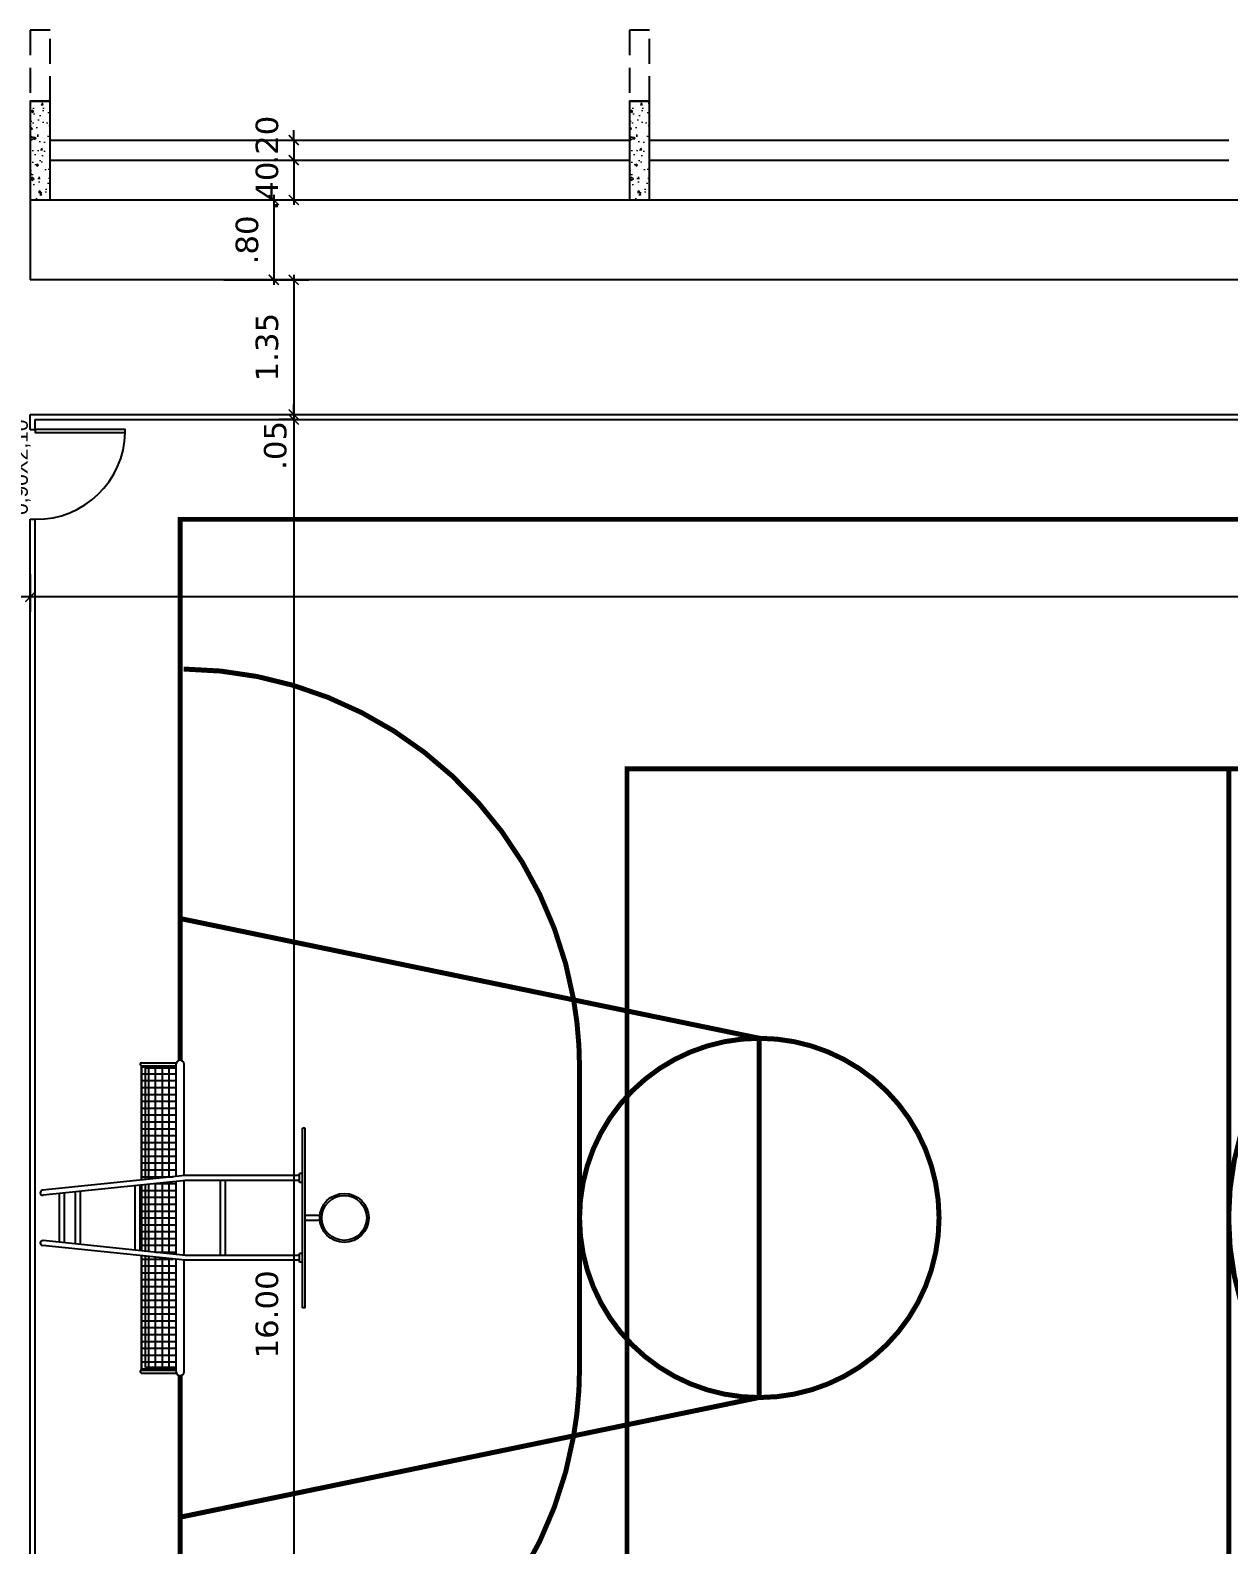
# Model space of a CAD drawing. Header units: inches. Extents: x -64 to 509, y -100 to 268.
# Drawn here: x 477.79 to 489.79, y -10.12 to 5.05 of the extents above; entities that cross this region are included whole.
import ezdxf
from ezdxf.enums import TextEntityAlignment as Align

# ---------------------------------------------------------------- set-up
doc = ezdxf.new("R2010")
doc.units = ezdxf.units.IN
doc.header["$MEASUREMENT"] = 0
doc.header["$PDMODE"] = 35
doc.linetypes.add('HIDDEN', pattern=[0.375, 0.25, -0.125])
for name, color, linetype in [('ARQ_ESTRUTURA', 5, 'Continuous'), ('ARQ_VISTA0', 8, 'Continuous'), ('COTA', 1, 'Continuous'), ('ESQUADRIA', 2, 'Continuous'), ('Nivel', 2, 'Continuous'), ('PISOS', 8, 'Continuous'), ('PROJEÇÃO', 8, 'HIDDEN'), ('VISTA1', 1, 'Continuous')]:
    doc.layers.add(name, color=color, linetype=linetype)
doc.layers.add('HAT', color=8, linetype='Continuous', lineweight=15)
doc.styles.add('AMB125', font='verdana.ttf')
doc.styles.add('ARIAL', font='arial.ttf')
doc.dimstyles.new('COTA125$0', dxfattribs={"dimtxt": 0.225, "dimasz": 0.1, "dimexe": 0.15, "dimexo": 0.5, "dimgap": 0.15, "dimtad": 1, "dimzin": 4, "dimdsep": 46, "dimtxsty": 'AMB125', "dimblk": 'ARCHTICK', "dimcen": -0.1, "dimdle": 0.05, "dimclrd": 256, "dimclre": 256, "dimclrt": 3, "dimadec": 0, "dimazin": 0, "dimtfac": 1, "dimtix": 1, "dimtmove": 2, "dimatfit": 3, "dimldrblk": 'OPEN30', "dimfxl": 0.5, "dimfxlon": 1, "dimtvp": 0.5, "dimtfillclr": 2, "dimtolj": 1, "dimtzin": 4, "dimarcsym": 0})

# ---------------------------------------------------------------- blocks, each defined once
blk = doc.blocks.new('_ArchTick')
at = {"color": 0, "linetype": 'ByBlock', "const_width": 0.15}
blk.add_lwpolyline([(-0.5, -0.5), (0.5, 0.5)], dxfattribs=at)
blk = doc.blocks.new('*D643')
at = {"layer": 'COTA', "lineweight": -2}
for p, q in [((477.451, 4.35), (477.301, 4.35)), ((477.451, 2.5), (477.451, 4.4)), ((477.451, 2.55), (477.301, 2.55))]:
    blk.add_line(p, q, dxfattribs=at)
at = {"layer": 'DEFPOINTS', "color": 0}
for p in [(477.451, 4.35), (477.794, 4.35), (477.794, 2.55)]:
    blk.add_point(p, dxfattribs=at)
at = {"layer": 'COTA', "lineweight": -2, "xscale": 0.1, "yscale": 0.1, "zscale": 0.1}
for p, rotation in [((477.451, 4.35), 90), ((477.451, 2.55), 270)]:
    blk.add_blockref('_ArchTick', p, dxfattribs=dict(at, rotation=rotation))
at = {"layer": 'COTA', "color": 2, "insert": (477.183, 3.45), "char_height": 0.225, "attachment_point": 5, "rotation": 90, "style": 'AMB125'}
blk.add_mtext('\\A1;1.80', dxfattribs=at)
blk = doc.blocks.new('_Open30')
at = {"color": 0, "linetype": 'ByBlock', "lineweight": -2}
for p, q in [((-1, 0.27), (0, 0)), ((0, 0), (-1, -0.27)), ((0, 0), (-1, 0))]:
    blk.add_line(p, q, dxfattribs=at)
blk = doc.blocks.new('*D644')
at = {"layer": 'COTA', "lineweight": -2}
for p, q in [((477.794, -0.4), (477.794, -0.777)), ((507.794, -0.35), (507.794, -0.777)), ((507.844, -0.627), (477.744, -0.627))]:
    blk.add_line(p, q, dxfattribs=at)
at = {"layer": 'DEFPOINTS', "color": 0}
for p in [(477.794, 0.1), (507.794, 0.15), (477.794, -0.627)]:
    blk.add_point(p, dxfattribs=at)
at = {"layer": 'COTA', "lineweight": -2, "xscale": 0.1, "yscale": 0.1, "zscale": 0.1, "rotation": 180}
blk.add_blockref('_ArchTick', (477.794, -0.627), dxfattribs=at)
at = {"layer": 'COTA', "lineweight": -2, "xscale": 0.1, "yscale": 0.1, "zscale": 0.1}
blk.add_blockref('_ArchTick', (507.794, -0.627), dxfattribs=at)
at = {"layer": 'COTA', "color": 2, "insert": (492.794, -0.36), "char_height": 0.225, "attachment_point": 5, "style": 'AMB125'}
blk.add_mtext('\\A1;30.00', dxfattribs=at)
blk = doc.blocks.new('*D645')
at = {"layer": 'COTA', "lineweight": -2}
for p, q in [((475.444, -0.35), (475.444, -0.777)), ((477.794, -0.4), (477.794, -0.777)), ((477.844, -0.627), (475.394, -0.627))]:
    blk.add_line(p, q, dxfattribs=at)
at = {"layer": 'DEFPOINTS', "color": 0}
for p in [(475.444, 0.15), (477.794, 0.1), (475.444, -0.627)]:
    blk.add_point(p, dxfattribs=at)
at = {"layer": 'COTA', "lineweight": -2, "xscale": 0.1, "yscale": 0.1, "zscale": 0.1, "rotation": 180}
blk.add_blockref('_ArchTick', (475.444, -0.627), dxfattribs=at)
at = {"layer": 'COTA', "lineweight": -2, "xscale": 0.1, "yscale": 0.1, "zscale": 0.1}
blk.add_blockref('_ArchTick', (477.794, -0.627), dxfattribs=at)
at = {"layer": 'COTA', "color": 2, "insert": (476.692, -0.36), "char_height": 0.225, "attachment_point": 5, "style": 'AMB125'}
blk.add_mtext('\\A1;2.35', dxfattribs=at)
blk = doc.blocks.new('*D651')
at = {"layer": 'COTA', "lineweight": -2}
for p, q in [((479.932, 3.95), (480.582, 3.95)), ((480.432, 3.95), (480.432, 4.05)), ((480.432, 3.95), (480.432, 3.75)), ((479.932, 3.75), (480.582, 3.75)), ((480.432, 3.75), (480.432, 3.65))]:
    blk.add_line(p, q, dxfattribs=at)
at = {"layer": 'DEFPOINTS', "color": 0}
for p in [(477.994, 3.95), (477.994, 3.75), (480.432, 3.75)]:
    blk.add_point(p, dxfattribs=at)
at = {"layer": 'COTA', "lineweight": -2, "xscale": 0.1, "yscale": 0.1, "zscale": 0.1}
for p, rotation in [((480.432, 3.95), 270), ((480.432, 3.75), 90)]:
    blk.add_blockref('_ArchTick', p, dxfattribs=dict(at, rotation=rotation))
at = {"layer": 'COTA', "color": 2, "insert": (480.165, 3.949), "char_height": 0.225, "attachment_point": 5, "rotation": 90, "style": 'AMB125'}
blk.add_mtext('\\A1;.20', dxfattribs=at)
blk = doc.blocks.new('*D652')
at = {"layer": 'COTA', "lineweight": -2}
for p, q in [((480.432, 3.8), (480.432, 3.3)), ((479.932, 3.75), (480.582, 3.75)), ((479.932, 3.35), (480.582, 3.35))]:
    blk.add_line(p, q, dxfattribs=at)
at = {"layer": 'DEFPOINTS', "color": 0}
for p in [(477.994, 3.75), (477.994, 3.35), (480.432, 3.35)]:
    blk.add_point(p, dxfattribs=at)
at = {"layer": 'COTA', "lineweight": -2, "xscale": 0.1, "yscale": 0.1, "zscale": 0.1}
for p, rotation in [((480.432, 3.75), 90), ((480.432, 3.35), 270)]:
    blk.add_blockref('_ArchTick', p, dxfattribs=dict(at, rotation=rotation))
at = {"layer": 'COTA', "color": 2, "insert": (480.165, 3.49), "char_height": 0.225, "attachment_point": 5, "rotation": 90, "style": 'AMB125'}
blk.add_mtext('\\A1;.40', dxfattribs=at)
blk = doc.blocks.new('*D653')
at = {"layer": 'COTA', "lineweight": -2}
for p, q in [((479.732, 3.35), (480.382, 3.35)), ((480.232, 3.4), (480.232, 2.5)), ((479.732, 2.55), (480.382, 2.55))]:
    blk.add_line(p, q, dxfattribs=at)
at = {"layer": 'DEFPOINTS', "color": 0}
for p in [(477.794, 3.35), (477.794, 2.55), (480.232, 2.55)]:
    blk.add_point(p, dxfattribs=at)
at = {"layer": 'COTA', "lineweight": -2, "xscale": 0.1, "yscale": 0.1, "zscale": 0.1}
for p, rotation in [((480.232, 3.35), 90), ((480.232, 2.55), 270)]:
    blk.add_blockref('_ArchTick', p, dxfattribs=dict(at, rotation=rotation))
at = {"layer": 'COTA', "color": 2, "insert": (479.965, 2.95), "char_height": 0.225, "attachment_point": 5, "rotation": 90, "style": 'AMB125'}
blk.add_mtext('\\A1;.80', dxfattribs=at)
blk = doc.blocks.new('*D654')
at = {"layer": 'COTA', "lineweight": -2}
for p, q in [((480.432, 2.6), (480.432, 1.15)), ((479.932, 2.55), (480.582, 2.55)), ((480.432, 1.2), (480.582, 1.2))]:
    blk.add_line(p, q, dxfattribs=at)
at = {"layer": 'DEFPOINTS', "color": 0}
for p in [(477.794, 2.55), (480.231, 1.2), (480.432, 1.2)]:
    blk.add_point(p, dxfattribs=at)
at = {"layer": 'COTA', "lineweight": -2, "xscale": 0.1, "yscale": 0.1, "zscale": 0.1}
for p, rotation in [((480.432, 2.55), 90), ((480.432, 1.2), 270)]:
    blk.add_blockref('_ArchTick', p, dxfattribs=dict(at, rotation=rotation))
at = {"layer": 'COTA', "color": 2, "insert": (480.165, 1.875), "char_height": 0.225, "attachment_point": 5, "rotation": 90, "style": 'AMB125'}
blk.add_mtext('\\A1;1.35', dxfattribs=at)
blk = doc.blocks.new('*D646')
at = {"layer": 'COTA', "lineweight": -2}
for p, q in [((479.932, 1.15), (480.582, 1.15)), ((480.432, 1.2), (480.432, -14.9)), ((479.932, -14.85), (480.582, -14.85))]:
    blk.add_line(p, q, dxfattribs=at)
at = {"layer": 'DEFPOINTS', "color": 0}
for p in [(479.294, 1.15), (479.294, -14.85), (480.432, -14.85)]:
    blk.add_point(p, dxfattribs=at)
at = {"layer": 'COTA', "lineweight": -2, "xscale": 0.1, "yscale": 0.1, "zscale": 0.1}
for p, rotation in [((480.432, 1.15), 90), ((480.432, -14.85), 270)]:
    blk.add_blockref('_ArchTick', p, dxfattribs=dict(at, rotation=rotation))
at = {"layer": 'COTA', "color": 2, "insert": (480.165, -7.817), "char_height": 0.225, "attachment_point": 5, "rotation": 90, "style": 'AMB125'}
blk.add_mtext('\\A1;16.00', dxfattribs=at)
blk = doc.blocks.new('*D647')
at = {"layer": 'COTA', "lineweight": -2}
for p, q in [((480.432, 1.2), (480.432, 1.3)), ((480.432, 1.15), (480.282, 1.15)), ((480.432, 1.2), (480.582, 1.2)), ((480.432, 1.2), (480.432, 1.15)), ((480.432, 1.15), (480.432, 1.05))]:
    blk.add_line(p, q, dxfattribs=at)
at = {"layer": 'DEFPOINTS', "color": 0}
for p in [(480.231, 1.2), (480.432, 1.15), (480.432, 1.15)]:
    blk.add_point(p, dxfattribs=at)
at = {"layer": 'COTA', "lineweight": -2, "xscale": 0.1, "yscale": 0.1, "zscale": 0.1}
for p, rotation in [((480.432, 1.2), 270), ((480.432, 1.15), 90)]:
    blk.add_blockref('_ArchTick', p, dxfattribs=dict(at, rotation=rotation))
at = {"layer": 'COTA', "color": 2, "insert": (480.248, 0.891), "char_height": 0.225, "attachment_point": 5, "rotation": 90, "style": 'AMB125'}
blk.add_mtext('\\A1;.05', dxfattribs=at)
blk = doc.blocks.new('TABELA')
at = {"color": 2}
for p, q in [((2.433, -0.9), (2.433, 0.9)), ((2.458, 0.9), (2.433, 0.9)), ((2.458, -0.9), (2.458, 0.9)), ((1.258, 0.425), (-0.17, 0.277)), ((1.263, 0.375), (-0.165, 0.228)), ((0.758, -0.323), (0.758, 0.323)), ((0.808, -0.328), (0.808, 0.328)), ((2.403, 0.425), (1.258, 0.425)), ((2.403, 0.375), (1.258, 0.375)), ((1.613, -0.375), (1.613, 0.375)), ((1.663, -0.375), (1.663, 0.375)), ((2.403, 0.355), (2.403, 0.445)), ((2.433, 0.445), (2.403, 0.445)), ((2.433, 0.355), (2.403, 0.355)), ((0, -0.245), (0, 0.245)), ((0.05, -0.25), (0.05, 0.25)), ((0.159, -0.261), (0.159, 0.261)), ((0.209, -0.266), (0.209, 0.266)), ((2.608, 0.025), (2.458, 0.025)), ((2.608, -0.025), (2.458, -0.025)), ((1.258, -0.425), (-0.17, -0.277)), ((1.263, -0.375), (-0.165, -0.228)), ((2.403, -0.375), (1.258, -0.375)), ((2.403, -0.425), (1.258, -0.425)), ((2.403, -0.445), (2.403, -0.355)), ((2.433, -0.355), (2.403, -0.355)), ((2.433, -0.445), (2.403, -0.445)), ((2.458, -0.9), (2.433, -0.9))]:
    blk.add_line(p, q, dxfattribs=at)
for radius in [0.245, 0.225]:
    blk.add_circle((2.851, 0), radius, dxfattribs=at)
for centre, start, end in [((-0.168, 0.252), 95.9061, 275.9061), ((-0.168, -0.252), 84.0939, 264.0939)]:
    blk.add_arc(centre, 0.025, start, end, dxfattribs=at)

msp = doc.modelspace()

# ---------------------------------------------------------------- hatches: boundary and pattern name
h = msp.add_hatch()
h.set_pattern_fill('ANSI37', color=1, scale=0.55, angle=135, style=0)
h.set_pattern_definition([(180, (479.25421, -6.849634), (-3e-16, -0.06875), []), (270, (479.25421, -6.849634), (0.06875, -3e-16), [])])
h.paths.add_polyline_path([(478.949, -6.466), (479.254, -6.434), (479.254, -5.35), (478.949, -5.35)])
h.paths.add_polyline_path([(478.909, -6.47), (478.949, -6.466), (478.949, -5.35), (479.254, -5.35), (479.254, -5.325), (478.909, -5.325)])
h.paths.add_polyline_path([(478.949, -7.183), (479.254, -7.215), (479.254, -6.484), (478.949, -6.516)])
h.paths.add_polyline_path([(479.254, -7.265), (478.949, -7.234), (478.949, -8.35), (479.254, -8.35)])
h.paths.add_polyline_path([(478.949, -7.234), (478.909, -7.23), (478.909, -8.375), (479.254, -8.375), (479.254, -8.35), (478.949, -8.35)])
h.paths.add_polyline_path([(478.909, -7.179), (478.949, -7.183), (478.949, -6.516), (478.909, -6.52)])
at = {"layer": 'HAT'}
h = msp.add_hatch(dxfattribs=at)
h.set_pattern_fill('AR-CONC', color=256, scale=0.03, angle=45, style=0)
h.set_pattern_definition([(95, (408.46395, 21.39), (0.1654656, 0.13884212), [0.0225, -0.2475]), (40, (408.46395, 21.39), (-0.18899765, 0.13013044), [0.018, -0.198]), (145.4514, (408.47774, 21.40157), (-0.02353184, 0.2689726), [0.01912206, -0.21034263]), (91.1842, (408.42153, 21.43243), (0.2615079, 0.1912841), [0.03375, -0.37125]), (141.6356, (408.44332, 21.44837), (-0.0083697, 0.4049135), [0.0286831, -0.3155139]), (36.1842, (408.42153, 21.43243), (-0.00837, 0.4049135), [0.027, -0.297]), (66, (408.45334, 21.44303), (0.21203147, 0.04121474), [0.0225, -0.2475]), (11, (408.45334, 21.44303), (-0.1022126, 0.2054425), [0.018, -0.198]), (116.4514, (408.47101, 21.44647), (0.1098191, 0.2466572), [0.01912206, -0.21034263]), (82.5, (408.46395, 21.39), (-0.068037956, 0.073196945), [0, -0.1956, 0, -0.201, 0, -0.19875]), (52.5, (408.46395, 21.39), (-0.02786188, 0.13947283), [0, -0.1146, 0, -0.1911, 0, -0.07575]), (12.5, (408.416646, 21.342695), (0.11802545, 0.10845623), [0, -0.075, 0, -0.234, 0, -0.3105]), (2.5, (408.39543, 21.32148), (0.102477, 0.14494794), [0, -0.0975, 0, -0.1554, 0, -0.2205])])
h.paths.add_polyline_path([(477.794, 4.34), (477.994, 4.34), (477.994, 3.35), (477.794, 3.35)])
h = msp.add_hatch(dxfattribs=at)
h.set_pattern_fill('AR-CONC', color=256, scale=0.03, angle=45, style=0)
h.set_pattern_definition([(95, (414.46395, 21.39), (0.1654656, 0.13884212), [0.0225, -0.2475]), (40, (414.46395, 21.39), (-0.18899765, 0.13013044), [0.018, -0.198]), (145.4514, (414.47774, 21.40157), (-0.02353184, 0.2689726), [0.01912206, -0.21034263]), (91.1842, (414.42153, 21.43243), (0.2615079, 0.1912841), [0.03375, -0.37125]), (141.6356, (414.44332, 21.44837), (-0.0083697, 0.4049135), [0.0286831, -0.3155139]), (36.1842, (414.42153, 21.43243), (-0.00837, 0.4049135), [0.027, -0.297]), (66, (414.45334, 21.44303), (0.21203147, 0.04121474), [0.0225, -0.2475]), (11, (414.45334, 21.44303), (-0.1022126, 0.2054425), [0.018, -0.198]), (116.4514, (414.47101, 21.44647), (0.1098191, 0.2466572), [0.01912206, -0.21034263]), (82.5, (414.46395, 21.39), (-0.068037956, 0.073196945), [0, -0.1956, 0, -0.201, 0, -0.19875]), (52.5, (414.46395, 21.39), (-0.02786188, 0.13947283), [0, -0.1146, 0, -0.1911, 0, -0.07575]), (12.5, (414.416646, 21.342695), (0.11802545, 0.10845623), [0, -0.075, 0, -0.234, 0, -0.3105]), (2.5, (414.39543, 21.32148), (0.102477, 0.14494794), [0, -0.0975, 0, -0.1554, 0, -0.2205])])
h.paths.add_polyline_path([(483.794, 4.34), (483.994, 4.34), (483.994, 3.35), (483.794, 3.35)])

# ---------------------------------------------------------------- linework, layer by layer
at = {"color": 2}
for p, q in [((478.909, -5.295), (479.257, -5.295)), ((479.254, -6.434), (479.254, -5.31)), ((479.334, -6.426), (479.334, -5.31)), ((478.909, -5.325), (479.254, -5.325)), ((479.254, -5.35), (479.254, -5.35)), ((479.254, -7.215), (479.254, -6.484)), ((479.334, -7.223), (479.334, -6.476)), ((479.254, -8.39), (479.254, -7.265)), ((479.334, -8.39), (479.334, -7.274)), ((478.909, -8.375), (479.254, -8.375)), ((478.909, -8.405), (479.257, -8.405)), ((479.254, -8.39), (479.254, -8.35))]:
    msp.add_line(p, q, dxfattribs=at)
at = {"color": 1}
for p, q in [((478.909, -6.47), (478.909, -5.325)), ((479.254, -5.35), (478.949, -5.35)), ((478.949, -6.466), (478.949, -5.35)), ((478.909, -7.179), (478.909, -6.52)), ((478.949, -7.183), (478.949, -6.516)), ((478.909, -8.375), (478.909, -7.23)), ((478.949, -8.35), (478.949, -7.234)), ((479.254, -8.35), (478.949, -8.35))]:
    msp.add_line(p, q, dxfattribs=at)
at = {"color": 2}
for centre, radius, start, end in [((478.909, -5.31), 0.015, 90, 270), ((479.294, -5.31), 0.04, 0, 180), ((478.909, -8.39), 0.015, 90, 270), ((479.294, -8.39), 0.04, 180, 0)]:
    msp.add_arc(centre, radius, start, end, dxfattribs=at)
at = {"layer": 'ARQ_ESTRUTURA', "ltscale": 10}
for points in [[(477.794, 3.35), (477.994, 3.35), (477.994, 4.34), (477.794, 4.34)], [(483.794, 3.35), (483.994, 3.35), (483.994, 4.34), (483.794, 4.34)]]:
    msp.add_lwpolyline(points, close=True, dxfattribs=at)
at = {"layer": 'ARQ_VISTA0', "color": 2}
for p, q in [((477.994, 3.95), (483.794, 3.95)), ((483.994, 3.95), (489.794, 3.95)), ((477.994, 3.75), (483.794, 3.75)), ((483.994, 3.75), (489.794, 3.75))]:
    msp.add_line(p, q, dxfattribs=at)
at = {"layer": 'COTA'}
msp.add_line((477.794, 3.35), (477.794, 2.55), dxfattribs=at)
at = {"layer": 'ESQUADRIA'}
msp.add_lwpolyline([(477.844, 1.05), (477.844, 1.02), (478.744, 1.02), (478.744, 1.05)], close=True, dxfattribs=at)
at = {"layer": 'ESQUADRIA', "color": 1}
msp.add_arc((477.854, 1.041), 0.891, 269.3938, 358.7011, dxfattribs=at)
at = {"layer": 'PISOS', "color": 252, "const_width": 0.05}
for points in [[(479.294, -5.27), (479.294, 0.15), (506.294, 0.15), (506.294, -5.27)], [(483.769, -4.776), (483.769, -2.35), (501.819, -2.35), (501.819, -4.776)], [(489.794, -2.35), (489.794, -11.35)], [(485.094, -5.05), (485.094, -8.649)], [(506.294, -8.43), (506.294, -13.85), (479.294, -13.85), (479.294, -8.43)], [(479.294, -9.849), (485.094, -8.649)], [(483.769, -8.923), (483.769, -11.35), (501.819, -11.35), (501.819, -8.923)]]:
    msp.add_lwpolyline(points, dxfattribs=at)
for points in [[(479.329, -1.35), (479.329, -1.35, -0.362212), (483.235, -4.665, -0.362212)], [(492.794, -3.85, 1), (492.794, -9.85, 1)], [(485.094, -5.05, -1), (485.094, -8.65, 7.28011)], [(479.329, -12.35), (479.329, -12.35, 0.362212), (483.235, -9.034, 0.362212)]]:
    msp.add_lwpolyline(points, format="xyb", dxfattribs=at)
at = {"layer": 'PISOS', "color": 252, "linetype": 'HIDDEN', "const_width": 0.05}
for points in [[(479.294, -3.85), (485.094, -5.05)], [(483.769, -4.776), (483.769, -8.923)], [(483.294, -5.35), (483.294, -8.35)]]:
    msp.add_lwpolyline(points, dxfattribs=at)
for points in [[(483.235, -4.665, -0.043006), (483.294, -5.35)], [(485.094, -5.05, 1), (485.094, -8.65, -7.28011)], [(483.235, -9.034, 0.043006), (483.294, -8.35)]]:
    msp.add_lwpolyline(points, format="xyb", dxfattribs=at)
at = {"layer": 'PROJEÇÃO'}
for points in [[(477.794, 4.34), (477.994, 4.34), (477.994, 5.05), (477.794, 5.05)], [(483.794, 4.34), (483.994, 4.34), (483.994, 5.05), (483.794, 5.05)]]:
    msp.add_lwpolyline(points, close=True, dxfattribs=at)
at = {"layer": 'VISTA1', "color": 2}
for p, q in [((477.794, 3.75), (477.794, 3.75)), ((477.794, 1.2), (506.794, 1.2)), ((477.794, 1.05), (477.794, 1.2)), ((477.844, 1.15), (506.794, 1.15)), ((477.844, 1.05), (477.844, 1.15)), ((477.794, 1.05), (477.844, 1.05)), ((477.794, 0.15), (477.844, 0.15)), ((477.794, -13.85), (477.794, 0.15)), ((477.844, -13.85), (477.844, 0.15))]:
    msp.add_line(p, q, dxfattribs=at)
at = {"layer": 'VISTA1'}
msp.add_line((477.794, 3.35), (501.794, 3.35), dxfattribs=at)
msp.add_lwpolyline([(501.994, 3.35), (501.994, 2.55), (477.794, 2.55)], dxfattribs=at)

# ---------------------------------------------------------------- block references
msp.add_blockref('TABELA', (478.087, -6.85))

# ---------------------------------------------------------------- texts
at = {"layer": 'Nivel', "style": 'ARIAL'}
msp.add_text('0,90X2,10', height=0.15, rotation=90, dxfattribs=at).set_placement((477.769, 0.672), align=Align.CENTER)

# ---------------------------------------------------------------- dimensions: what is measured, and where the dimension line sits
at = {"layer": 'COTA'}
for base, p1, p2, picture, middle in [((477.451, 4.35), (477.794, 2.55), (477.794, 4.35), '*D643', (477.183, 3.45)), ((480.232, 2.55), (477.794, 3.35), (477.794, 2.55), '*D653', (479.965, 2.95)), ((480.432, 1.2), (477.794, 2.55), (480.231, 1.2), '*D654', (480.165, 1.875))]:
    dim = msp.add_linear_dim(base=base, p1=p1, p2=p2, angle=90, dimstyle='COTA125$0', override={"dimclrt": 2}, dxfattribs=at)
    dim.commit()
    dim.dimension.update_dxf_attribs({"geometry": picture, "text_midpoint": middle})
for base, p1, p2, picture, middle in [((480.432, 3.75), (477.994, 3.95), (477.994, 3.75), '*D651', (480.165, 3.949)), ((480.432, 3.35), (477.994, 3.75), (477.994, 3.35), '*D652', (480.165, 3.49)), ((480.432, 1.15), (480.231, 1.2), (480.432, 1.15), '*D647', (480.248, 0.891)), ((480.432, -14.85), (479.294, 1.15), (479.294, -14.85), '*D646', (480.165, -7.817))]:
    dim = msp.add_linear_dim(base=base, p1=p1, p2=p2, angle=90, dimstyle='COTA125$0', override={"dimclrt": 2}, dxfattribs=at)
    dim.commit()
    dim.dimension.update_dxf_attribs({"geometry": picture, "text_midpoint": middle, "dimtype": 160})
dim = msp.add_linear_dim(base=(475.444, -0.627), p1=(477.794, 0.1), p2=(475.444, 0.15), dimstyle='COTA125$0', override={"dimclrt": 2}, dxfattribs=at)
dim.commit()
dim.dimension.update_dxf_attribs({"geometry": '*D645', "text_midpoint": (476.692, -0.36), "dimtype": 160})
dim = msp.add_linear_dim(base=(477.794, -0.627), p1=(507.794, 0.15), p2=(477.794, 0.1), dimstyle='COTA125$0', override={"dimclrt": 2}, dxfattribs=at)
dim.commit()
dim.dimension.update_dxf_attribs({"geometry": '*D644', "text_midpoint": (492.794, -0.36)})

doc.saveas('drawing.dxf')
